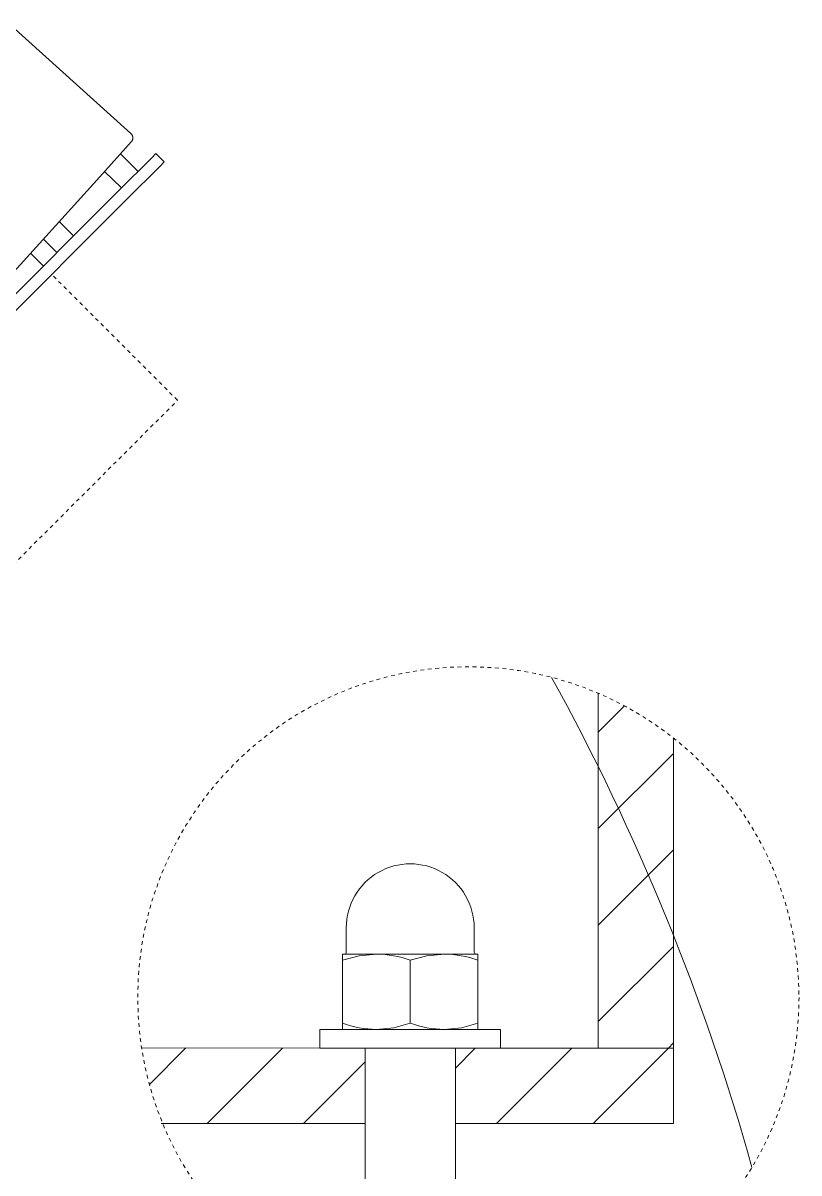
# Model space of a CAD drawing. Header units: inches. Extents: x -11 to 189, y -7 to 133.
# Drawn here: x 80.02 to 100.79, y 21.61 to 52.38 of the extents above; entities that cross this region are included whole.
import ezdxf

# ---------------------------------------------------------------- set-up
doc = ezdxf.new("R2010")
doc.units = ezdxf.units.IN
doc.linetypes.add('HIDDEN', pattern=[1.905, 1.27, -0.635])
for name, color, linetype, lineweight in [('ZANO_O', 10, 'Continuous', 0), ('ZANO_R', 7, 'Continuous', 0), ('ZANO_R_przerywana', 250, 'HIDDEN', 0)]:
    doc.layers.add(name, color=color, linetype=linetype, lineweight=lineweight)

msp = doc.modelspace()

# ---------------------------------------------------------------- linework, layer by layer
at = {"layer": 'ZANO_O'}
msp.add_arc((40.34221, 5.20666), 61.45781, 15.6277361, 28.8604953, dxfattribs=at)
at = {"layer": 'ZANO_R'}
for p, q in [((79.64097, 52.37659), (82.91097, 49.4185)), ((82.91097, 49.4185), (82.9149, 49.41482)), ((82.9149, 49.41482), (82.9187, 49.41102)), ((82.9187, 49.41102), (82.92236, 49.40708)), ((82.92236, 49.40708), (82.92589, 49.40302)), ((82.92589, 49.40302), (82.92928, 49.39885)), ((82.92928, 49.39885), (82.93253, 49.39456)), ((82.93253, 49.39456), (82.93562, 49.39016)), ((82.93562, 49.39016), (82.93857, 49.38566)), ((82.94117, 49.22204), (82.93837, 49.21744)), ((82.93857, 49.38566), (82.94135, 49.38107)), ((82.94381, 49.22672), (82.94117, 49.22204)), ((82.94135, 49.38107), (82.94398, 49.37638)), ((82.94629, 49.23149), (82.94381, 49.22672)), ((82.94398, 49.37638), (82.94645, 49.3716)), ((82.9486, 49.23635), (82.94629, 49.23149)), ((82.94645, 49.3716), (82.94876, 49.36674)), ((82.95075, 49.24127), (82.9486, 49.23635)), ((82.94876, 49.36674), (82.95089, 49.3618)), ((82.95273, 49.24627), (82.95075, 49.24127)), ((82.95089, 49.3618), (82.95286, 49.3568)), ((82.95454, 49.25134), (82.95273, 49.24627)), ((82.95286, 49.3568), (82.95465, 49.35173)), ((82.95617, 49.25646), (82.95454, 49.25134)), ((82.95465, 49.35173), (82.95627, 49.3466)), ((82.95762, 49.26164), (82.95617, 49.25646)), ((82.95627, 49.3466), (82.95772, 49.34142)), ((82.9589, 49.26686), (82.95762, 49.26164)), ((82.95772, 49.34142), (82.95899, 49.3362)), ((82.96, 49.27213), (82.9589, 49.26686)), ((82.95899, 49.3362), (82.96007, 49.33093)), ((82.96092, 49.27742), (82.96, 49.27213)), ((82.96007, 49.33093), (82.96098, 49.32563)), ((82.96166, 49.28275), (82.96092, 49.27742)), ((82.96098, 49.32563), (82.96171, 49.3203)), ((82.96222, 49.2881), (82.96166, 49.28275)), ((82.96171, 49.3203), (82.96225, 49.31495)), ((82.96259, 49.29346), (82.96222, 49.2881)), ((82.96225, 49.31495), (82.96261, 49.30959)), ((82.96278, 49.29884), (82.96259, 49.29346)), ((82.96261, 49.30959), (82.96279, 49.30421)), ((82.96279, 49.30421), (82.96278, 49.29884)), ((82.07892, 48.26396), (82.92211, 49.19607)), ((82.92565, 49.20011), (82.92211, 49.19607)), ((82.92905, 49.20428), (82.92565, 49.20011)), ((82.93231, 49.20856), (82.92905, 49.20428)), ((82.93541, 49.21295), (82.93231, 49.20856)), ((82.93837, 49.21744), (82.93541, 49.21295)), ((83.46756, 48.77306), (82.57187, 47.87738)), ((82.63122, 48.8745), (83.10268, 48.40818)), ((82.63122, 48.8745), (83.10268, 48.40818)), ((83.57891, 48.88442), (83.46756, 48.77306)), ((83.57886, 48.88436), (83.57891, 48.88442)), ((83.80163, 48.6617), (83.57891, 48.88442)), ((83.57891, 48.88442), (83.57891, 48.88442)), ((83.80163, 48.6617), (83.69027, 48.55035)), ((83.80157, 48.66165), (83.80163, 48.6617)), ((83.80163, 48.6617), (83.80163, 48.6617)), ((82.2083, 48.40699), (82.65725, 47.96276)), ((82.2083, 48.40699), (82.65725, 47.96276)), ((83.69027, 48.55035), (82.79459, 47.65466)), ((79.44583, 45.35324), (82.07892, 48.26396)), ((82.46723, 47.77274), (78.48143, 43.78693)), ((82.57187, 47.87738), (82.46723, 47.77274)), ((82.68995, 47.55002), (78.70414, 43.56422)), ((82.79459, 47.65466), (82.68995, 47.55002)), ((81.37667, 46.68217), (80.9924, 47.06288)), ((80.56946, 46.59534), (80.93125, 46.23675)), ((80.56946, 46.59534), (80.93125, 46.23675)), ((80.56934, 45.87484), (80.22719, 46.21699)), ((95.41731, 34.44385), (95.41731, 24.95286)), ((95.41731, 33.40809), (96.11697, 34.10775)), ((97.43006, 33.24633), (97.43006, 24.95286)), ((95.41731, 30.82595), (97.43006, 32.8387)), ((95.41731, 28.24381), (97.43006, 30.25656)), ((88.6746, 28.17326), (88.6746, 27.51912)), ((92.09627, 27.51912), (92.09627, 28.17326)), ((88.57396, 27.307), (88.57396, 27.4688)), ((89.47969, 27.4688), (88.57396, 27.4688)), ((88.57396, 27.307), (89.0177, 27.42439)), ((89.0177, 27.42439), (89.47969, 27.4688)), ((91.29117, 27.4688), (89.47969, 27.4688)), ((90.38544, 27.307), (90.82918, 27.42439)), ((90.82918, 27.42439), (91.29117, 27.4688)), ((92.19691, 27.4688), (91.29117, 27.4688)), ((92.19691, 27.307), (92.19691, 27.4688)), ((95.41731, 25.66166), (97.43006, 27.67441)), ((88.57396, 27.307), (88.57396, 25.61784)), ((90.38544, 27.307), (90.38544, 25.61784)), ((92.19691, 27.307), (92.19691, 25.61784)), ((88.57396, 25.45605), (88.57396, 25.61784)), ((90.38544, 25.61784), (89.94169, 25.50046)), ((92.19691, 25.61784), (91.75316, 25.50046)), ((92.19691, 25.45605), (92.19691, 25.61784)), ((87.97013, 25.45605), (87.97013, 24.95286)), ((92.80073, 25.45605), (87.97013, 25.45605)), ((89.94169, 25.50046), (89.47969, 25.45605)), ((91.75316, 25.50046), (91.29117, 25.45605)), ((92.80073, 24.95286), (92.80073, 25.45605)), ((83.19863, 24.95737), (89.17778, 24.95286)), ((83.40699, 23.97991), (84.38422, 24.95715)), ((84.94932, 22.94011), (86.96406, 24.95484)), ((92.80073, 24.95286), (87.97013, 24.95286)), ((89.17778, 22.94011), (89.17778, 24.95286)), ((89.17778, 24.95286), (89.17778, 17.9065)), ((91.59308, 22.94011), (91.59308, 24.95286)), ((91.59308, 24.95286), (97.43006, 24.95286)), ((91.59308, 24.95286), (91.59308, 17.47083)), ((91.59308, 24.41958), (92.12636, 24.95286)), ((92.69576, 22.94011), (94.70851, 24.95286)), ((95.2779, 22.94011), (97.29065, 24.95286)), ((97.43006, 24.95286), (95.41731, 24.95286)), ((97.29065, 24.95286), (97.43006, 25.09227)), ((87.53147, 22.94011), (89.17778, 24.58643)), ((89.17778, 22.94011), (83.72226, 22.94011)), ((97.43006, 22.94011), (91.59308, 22.94011))]:
    msp.add_line(p, q, dxfattribs=at)
msp.add_lwpolyline([(97.43006, 24.95286), (97.43006, 22.94011)], dxfattribs=at)
for centre, radius, start, end in [((90.38544, 28.17326), 1.71083, 359.999731, 180.000269), ((88.62427, 27.51913), 0.05033, 270.002935, 359.990235), ((89.45653, 24.72306), 2.74583, 70.226957, 89.516766), ((91.26801, 24.72306), 2.74583, 70.226957, 89.516766), ((92.1466, 27.51913), 0.05033, 180.009765, 269.997065), ((89.50288, 28.20195), 2.746, 250.227931, 269.516264), ((91.31435, 28.20195), 2.746, 250.227931, 269.516264)]:
    msp.add_arc(centre, radius, start, end, dxfattribs=at)
at = {"layer": 'ZANO_R_przerywana', "ltscale": 0.05}
for p, q in [((84.16055, 42.28363), (80.79205, 45.65213)), ((67.45724, 25.58032), (84.16055, 42.28363))]:
    msp.add_line(p, q, dxfattribs=at)
at = {"layer": 'ZANO_R_przerywana', "color": 1, "ltscale": 0.05}
msp.add_circle((91.9405, 26.30989), 8.84588, dxfattribs=at)

doc.saveas('drawing.dxf')
